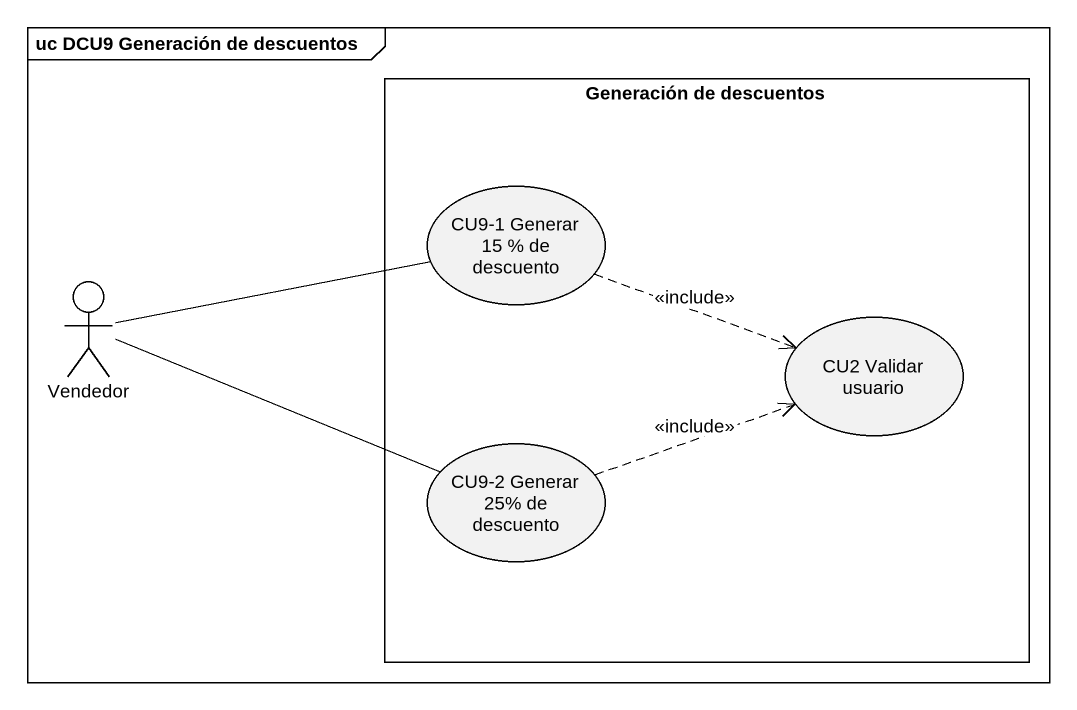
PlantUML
@startuml
mainframe uc DCU9 Generación de descuentos
rectangle "Generación de descuentos" as Generación_de_descuentos {
  usecase "CU9-1 Generar 15 % de descuento" as CU9_1_Generar_15_de
  usecase "CU2 Validar usuario" as CU2_Validar_usuario
  usecase "CU9-2 Generar 25% de descuento" as CU9_2_Generar_25_de
}
actor Vendedor
CU9_1_Generar_15_de .right.> CU2_Validar_usuario : <<include>>
Vendedor -right- CU9_1_Generar_15_de
Vendedor -right- CU9_2_Generar_25_de
CU9_2_Generar_25_de .right.> CU2_Validar_usuario : <<include>>
@enduml
